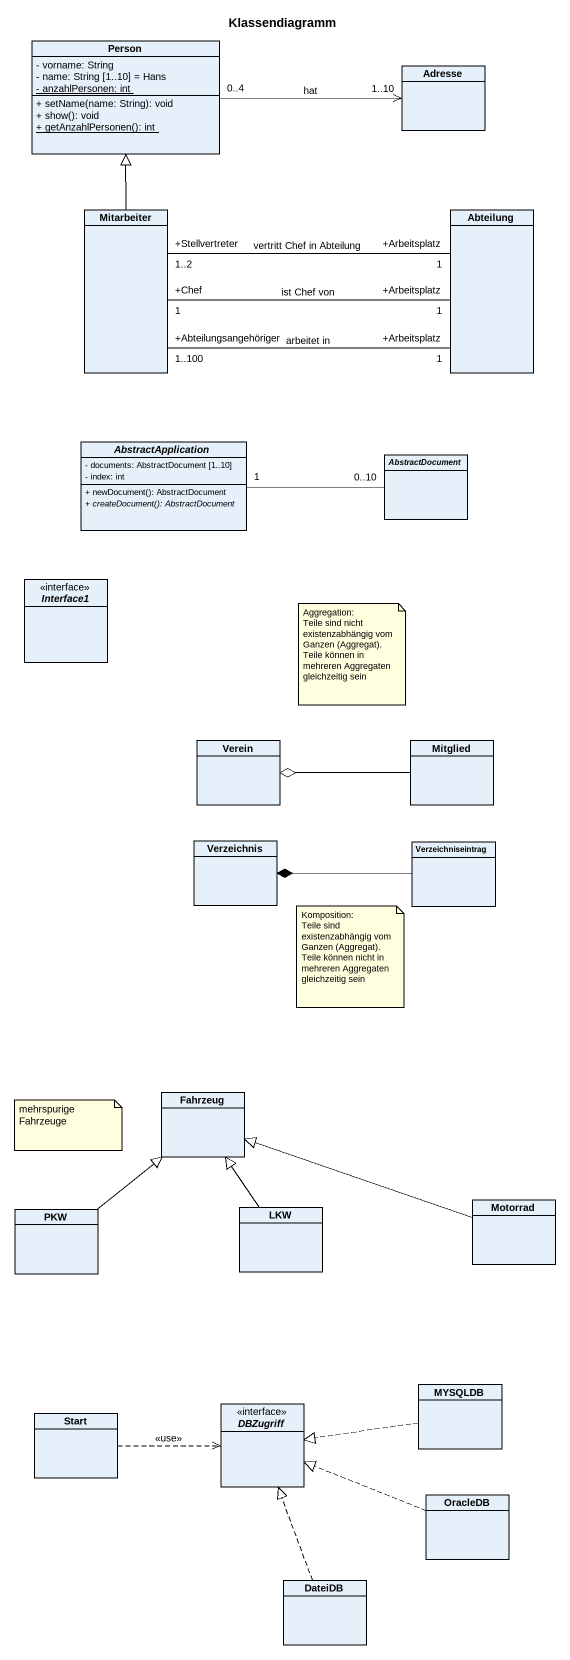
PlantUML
@startuml
title Klassendiagramm
hide circle
hide empty members
skinparam classAttributeIconSize 0
class "Person" as Person_ {
  - vorname: String
  - name: String [1..10] = Hans
  {static} - anzahlPersonen: int
  + setName(name: String): void
  + show(): void
  {static} + getAnzahlPersonen(): int
}
class Adresse
class Mitarbeiter
class Abteilung
abstract class AbstractApplication {
  - documents: AbstractDocument [1..10]
  - index: int
  + newDocument(): AbstractDocument
  {abstract} + createDocument(): AbstractDocument
}
abstract class AbstractDocument
interface Interface1
class Verein
class Mitglied
class Verzeichnis
class Verzeichniseintrag
class Fahrzeug
class PKW
class LKW
class Motorrad
class MYSQLDB
class "Start" as Start_
interface DBZugriff
class OracleDB
class DateiDB
Person_ "0..4" -right-> "1..10" Adresse : hat
Mitarbeiter -up-|> Person_
Mitarbeiter "+Abteilungsangehöriger\n1..100" -right- "+Arbeitsplatz\n1" Abteilung : arbeitet in
Mitarbeiter "+Chef\n1" -right- "+Arbeitsplatz\n1" Abteilung : ist Chef von
Mitarbeiter "+Stellvertreter\n1..2" -right- "+Arbeitsplatz\n1" Abteilung : vertritt Chef in Abteilung
AbstractApplication "1" -right- "0..10" AbstractDocument
Mitglied -left-o Verein
Verzeichniseintrag -left-* Verzeichnis
PKW -up-|> Fahrzeug
LKW -up-|> Fahrzeug
Motorrad -left-|> Fahrzeug
MYSQLDB .left.|> DBZugriff
Start_ .right.> DBZugriff : <<use>>
OracleDB .left.|> DBZugriff
DateiDB .up.|> DBZugriff
note as N1
  Aggregation:
  Teile sind nicht existenzabhängig vom Ganzen (Aggregat).
  Teile können in mehreren Aggregaten gleichzeitig sein
end note
note as N2
  Komposition:
  Teile sind existenzabhängig vom Ganzen (Aggregat).
  Teile können nicht in mehreren Aggregaten gleichzeitig sein
end note
note as N3
  mehrspurige Fahrzeuge
end note
@enduml
